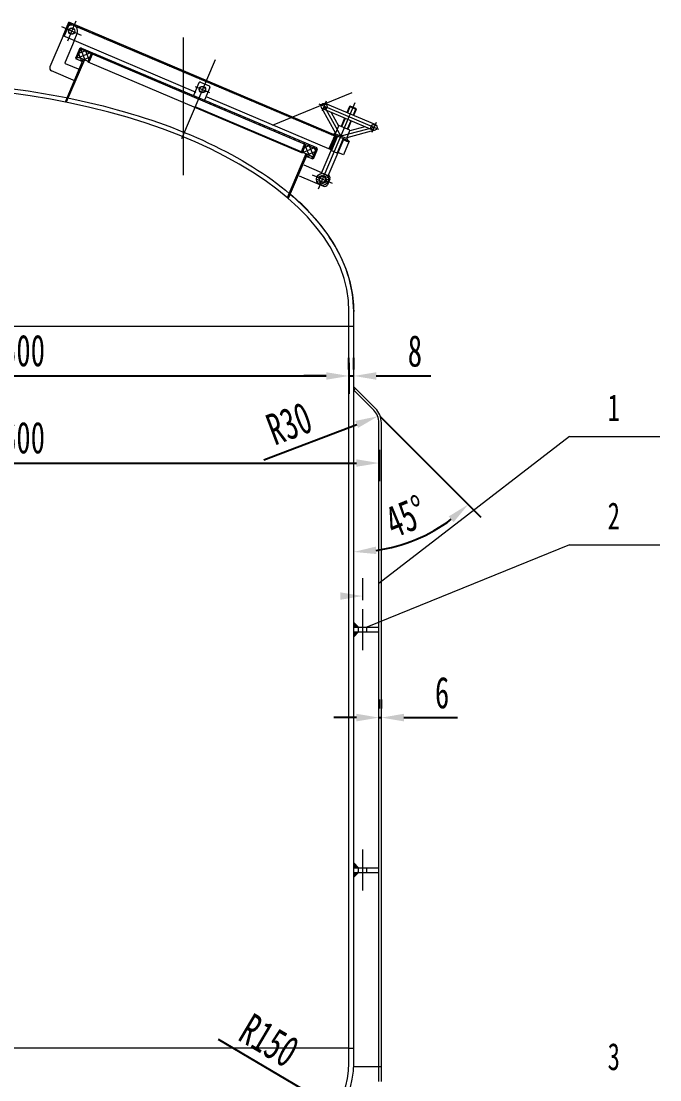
# Model space of a CAD drawing. Header units: millimetres. Extents: x 3545 to 4112, y 673 to 1094.
# Drawn here: x 3660.3 to 3731, y 948.9 to 1066.3 of the extents above; entities that cross this region are included whole.
import ezdxf

# ---------------------------------------------------------------- set-up
doc = ezdxf.new("R2010")
doc.units = ezdxf.units.MM
doc.header["$PDSIZE"] = -5
doc.layers.get('Defpoints').update_dxf_attribs({"lineweight": 18})
doc.layers.add('细线', color=7, linetype='Continuous', lineweight=15)
doc.styles.get("Standard").update_dxf_attribs({"font": 'txt.shx', "width": 0.7, "oblique": 15, "bigfont": 'gbcbig.shx'})
doc.styles.add('标准', font='', dxfattribs={"width": 0.667})
doc.styles.get('标准').set_extended_font_data('仿宋_gb2312')
doc.dimstyles.new('15', dxfattribs={"dimtxt": 3.5, "dimasz": 2.5, "dimexe": 2, "dimexo": 1, "dimgap": 1, "dimtad": 1, "dimdec": 1, "dimlfac": 15, "dimdsep": 46, "dimtxsty": 'Standard', "dimcen": 0.1, "dimdle": 5, "dimadec": 0, "dimazin": 0, "dimtfac": 1, "dimtdec": 1, "dimtmove": 0, "dimatfit": 3, "dimfxl": 0, "dimtolj": 1, "dimarcsym": 0})
doc.dimstyles.new('直径15', dxfattribs={"dimtxt": 3.5, "dimasz": 2.5, "dimexe": 2, "dimexo": 1, "dimgap": 1, "dimtad": 1, "dimdec": 1, "dimlfac": 15, "dimdsep": 46, "dimtxsty": 'Standard', "dimcen": 0.1, "dimdle": 5, "dimadec": 0, "dimazin": 0, "dimtfac": 1, "dimtdec": 1, "dimtmove": 0, "dimatfit": 1, "dimfxl": 0, "dimtolj": 1, "dimarcsym": 0})
pattern_1 = [(45, (3448.65748, 735.396705), (-0.044901281, 0.044901281), []), (135, (3448.65748, 735.396705), (-0.044901281, -0.044901281), [])]
pattern_2 = [(22, (3448.6575, 735.3967), (-0.15858346, 0.39250783), []), (112, (3448.6575, 735.3967), (-0.39250783, -0.15858346), [])]
pattern_3 = [(22, (3448.6575, 735.3967), (-0.15858346, 0.39250783), [])]
pattern_4 = [(112, (3448.65748, 735.3967), (-0.19625392, -0.07929173), [])]
pattern_5 = [(22, (3448.65748, 735.3967), (-0.07929173, 0.19625392), [])]

# ---------------------------------------------------------------- blocks, each defined once
blk = doc.blocks.new('*D60')
at = {"layer": 'Defpoints', "color": 0, "transparency": 16777216}
for p in [(3596.57, 1029.4), (3696.57, 1029.4), (3696.57, 1026.95)]:
    blk.add_point(p, dxfattribs=at)
at = {"layer": '细线', "color": 0, "lineweight": -2, "transparency": 16777216}
for p, q in [((3596.57, 1028.4), (3596.57, 1024.95)), ((3696.57, 1028.4), (3696.57, 1024.95)), ((3599.07, 1026.95), (3694.07, 1026.95))]:
    blk.add_line(p, q, dxfattribs=at)
at = {"layer": '细线', "color": 0, "transparency": 16777216}
for points in [[(3599.07, 1027.36), (3599.07, 1026.53), (3596.57, 1026.95)], [(3694.07, 1027.36), (3694.07, 1026.53), (3696.57, 1026.95)]]:
    blk.add_solid(points, dxfattribs=at)
at = {"layer": '细线', "color": 0, "transparency": 16777216, "insert": (3658.55, 1029.7), "char_height": 3.5, "attachment_point": 5, "style": '标准'}
blk.add_mtext('\\A1;%%C1500', dxfattribs=at)
blk = doc.blocks.new('*D83')
at = {"layer": 'Defpoints', "color": 0, "transparency": 16777216}
for p in [(3593.24, 1019.75), (3699.91, 1019.75), (3699.91, 1017.29)]:
    blk.add_point(p, dxfattribs=at)
at = {"layer": '细线', "color": 0, "lineweight": -2, "transparency": 16777216}
for p, q in [((3593.24, 1018.75), (3593.24, 1015.29)), ((3699.91, 1018.75), (3699.91, 1015.29)), ((3595.74, 1017.29), (3697.41, 1017.29))]:
    blk.add_line(p, q, dxfattribs=at)
at = {"layer": '细线', "color": 0, "transparency": 16777216}
for points in [[(3595.74, 1017.71), (3595.74, 1016.88), (3593.24, 1017.29)], [(3697.41, 1017.71), (3697.41, 1016.88), (3699.91, 1017.29)]]:
    blk.add_solid(points, dxfattribs=at)
at = {"layer": '细线', "color": 0, "transparency": 16777216, "insert": (3658.55, 1020.04), "char_height": 3.5, "attachment_point": 5, "style": '标准'}
blk.add_mtext('\\A1;%%C1600', dxfattribs=at)
blk = doc.blocks.new('*D88')
at = {"layer": 'Defpoints', "color": 0, "transparency": 16777216}
for p in [(3686.57, 950.76), (3695.18, 945.67)]:
    blk.add_point(p, dxfattribs=at)
at = {"layer": '细线', "color": 0, "lineweight": -2, "transparency": 16777216}
blk.add_line((3682.09, 953.42), (3693.03, 946.94), dxfattribs=at)
at = {"layer": '细线', "color": 0, "transparency": 16777216}
blk.add_solid([(3693.24, 947.3), (3692.81, 946.58), (3695.18, 945.67)], dxfattribs=at)
at = {"layer": '细线', "color": 0, "transparency": 16777216, "insert": (3687.74, 953.27), "char_height": 3.5, "attachment_point": 5, "rotation": 329.3657, "style": '标准'}
blk.add_mtext('\\A1;R150', dxfattribs=at)
blk = doc.blocks.new('*D94')
at = {"layer": 'Defpoints', "color": 0, "transparency": 16777216}
for p in [(3699.91, 989.07), (3700.17, 989.07), (3700.17, 989.07)]:
    blk.add_point(p, dxfattribs=at)
at = {"layer": '细线', "color": 0, "lineweight": -2, "transparency": 16777216}
for p, q in [((3699.91, 990.07), (3699.91, 991.07)), ((3700.17, 990.07), (3700.17, 991.07)), ((3697.41, 989.07), (3694.91, 989.07)), ((3699.91, 989.07), (3700.17, 989.07)), ((3702.67, 989.07), (3708.62, 989.07))]:
    blk.add_line(p, q, dxfattribs=at)
at = {"layer": '细线', "color": 0, "transparency": 16777216}
for points in [[(3697.41, 989.49), (3697.41, 988.65), (3699.91, 989.07)], [(3702.67, 989.49), (3702.67, 988.65), (3700.17, 989.07)]]:
    blk.add_solid(points, dxfattribs=at)
at = {"layer": '细线', "color": 0, "transparency": 16777216, "insert": (3706.9, 991.82), "char_height": 3.5, "attachment_point": 5, "style": '标准'}
blk.add_mtext('\\A1;6', dxfattribs=at)
blk = doc.blocks.new('*D99')
at = {"layer": 'Defpoints', "color": 0, "transparency": 16777216}
for p in [(3696.57, 1026.67), (3697.11, 1026.95), (3697.11, 1026.67)]:
    blk.add_point(p, dxfattribs=at)
at = {"layer": '细线', "color": 0, "lineweight": -2, "transparency": 16777216}
for p, q in [((3696.57, 1027.67), (3696.57, 1028.95)), ((3697.11, 1027.67), (3697.11, 1028.95)), ((3694.07, 1026.95), (3691.57, 1026.95)), ((3696.57, 1026.95), (3697.11, 1026.95)), ((3699.61, 1026.95), (3705.66, 1026.95))]:
    blk.add_line(p, q, dxfattribs=at)
at = {"layer": '细线', "color": 0, "transparency": 16777216}
for points in [[(3694.07, 1027.36), (3694.07, 1026.53), (3696.57, 1026.95)], [(3699.61, 1027.36), (3699.61, 1026.53), (3697.11, 1026.95)]]:
    blk.add_solid(points, dxfattribs=at)
at = {"layer": '细线', "color": 0, "transparency": 16777216, "insert": (3703.89, 1029.7), "char_height": 3.5, "attachment_point": 5, "style": '标准'}
blk.add_mtext('\\A1;8', dxfattribs=at)
blk = doc.blocks.new('*D100')
at = {"layer": 'Defpoints', "color": 0, "transparency": 16777216}
for p in [(3699.78, 1022.47), (3697.91, 1021.76)]:
    blk.add_point(p, dxfattribs=at)
at = {"layer": '细线', "color": 0, "lineweight": -2, "transparency": 16777216}
blk.add_line((3687.15, 1017.65), (3697.44, 1021.58), dxfattribs=at)
at = {"layer": '细线', "color": 0, "transparency": 16777216}
blk.add_solid([(3697.29, 1021.97), (3697.59, 1021.19), (3699.78, 1022.47)], dxfattribs=at)
at = {"layer": '细线', "color": 0, "transparency": 16777216, "insert": (3689.96, 1021.67), "char_height": 3.5, "attachment_point": 5, "rotation": 20.8969, "style": '标准'}
blk.add_mtext('\\A1;R30', dxfattribs=at)
blk = doc.blocks.new('*D101')
at = {"layer": 'Defpoints', "color": 0, "transparency": 16777216}
for p in [(3697.11, 1032.03), (3697.11, 1025.38), (3699.32, 1023.17), (3701.75, 1008.05), (3697.11, 950.76)]:
    blk.add_point(p, dxfattribs=at)
at = {"layer": '细线', "color": 0, "lineweight": -2, "transparency": 16777216}
blk.add_line((3700.03, 1022.46), (3711.21, 1011.28), dxfattribs=at)
blk.add_arc((3697.11, 1025.38), 17.94, 277.9896, 307.0104, dxfattribs=at)
at = {"layer": '细线', "color": 0, "transparency": 16777216}
for points in [[(3707.63, 1011.37), (3708.18, 1010.74), (3709.79, 1012.7)], [(3699.63, 1007.2), (3699.57, 1008.03), (3697.11, 1007.44)]]:
    blk.add_solid(points, dxfattribs=at)
at = {"layer": '细线', "color": 0, "transparency": 16777216, "insert": (3702.92, 1011.35), "char_height": 3.5, "attachment_point": 5, "rotation": 22.5, "style": '标准'}
blk.add_mtext('\\A1;45°', dxfattribs=at)

msp = doc.modelspace()

# ---------------------------------------------------------------- hatches: boundary and pattern name
at = {"layer": '细线'}
h = msp.add_hatch(dxfattribs=at)
h.set_pattern_fill('ANSI31', color=256, scale=0.066667, angle=337, style=0)
h.set_pattern_definition(pattern_5)
h.paths.add_polyline_path([(3680.9026, 1059.6668), (3695.1397, 1053.6234), (3695.0876, 1053.5007), (3680.8505, 1059.544)], flags=0)
h.paths.add_polyline_path([(3666.1745, 1065.9185), (3680.9026, 1059.6668), (3680.8505, 1059.544), (3666.1224, 1065.7957)], flags=0)
h.paths.add_polyline_path([(3695.9988, 1053.2588), (3696.6125, 1052.9983), (3696.5604, 1052.8755), (3695.9467, 1053.136)], flags=0)
h.paths.add_polyline_path([(3694.9649, 1053.5528), (3695.0876, 1053.5007), (3694.4885, 1052.0893), (3694.3657, 1052.1414)], flags=0)
h.paths.add_polyline_path([(3665.6835, 1066.1268), (3666.1745, 1065.9185), (3666.1224, 1065.7957), (3665.6314, 1066.0041)], flags=0)
edge = h.paths.add_edge_path(flags=0)
edge.add_line((3665.5608, 1066.1789), (3665.6835, 1066.1268))
edge.add_line((3665.6835, 1066.1268), (3665.5273, 1065.7586))
edge.add_arc((3665.8619, 1065.1821), 0.6667, 120.130099, 156.999997, ccw=False)
edge.add_line((3665.2482, 1065.4425), (3665.5608, 1066.1789))
edge = h.paths.add_edge_path(flags=0)
edge.add_line((3665.5273, 1065.7586), (3665.371, 1065.3904))
edge.add_line((3665.371, 1065.3904), (3665.2482, 1065.4425))
edge.add_arc((3665.8619, 1065.1821), 0.6667, 120.130099, 156.999997)
h.paths.add_polyline_path([(3665.2482, 1065.4425), (3665.371, 1065.3904), (3665.0323, 1064.5927), (3664.9096, 1064.6448)], flags=0)
h = msp.add_hatch(dxfattribs=at)
h.set_pattern_fill('ANSI31', color=256, scale=0.133333, angle=67, style=0)
h.set_pattern_definition([(112, (3448.6575, 735.3967), (-0.39250783, -0.15858346), [])])
edge = h.paths.add_edge_path(flags=0)
edge.add_line((3679.9595, 1057.7863), (3666.9497, 1063.3086))
edge.add_arc((3666.8846, 1063.1552), 0.1667, 67, 157)
edge.add_line((3666.7311, 1063.2203), (3666.1971, 1061.9623))
edge.add_line((3666.1971, 1061.9623), (3666.3199, 1061.9102))
edge.add_line((3666.3199, 1061.9102), (3666.8539, 1063.1682))
edge.add_arc((3666.8846, 1063.1552), 0.0333, 67, 157, ccw=False)
edge.add_line((3666.8976, 1063.1859), (3679.9074, 1057.6635))
edge.add_line((3679.9074, 1057.6635), (3679.9595, 1057.7863))
edge = h.paths.add_edge_path(flags=0)
edge.add_line((3692.9693, 1052.2639), (3679.9595, 1057.7863))
edge.add_line((3679.9595, 1057.7863), (3679.9074, 1057.6635))
edge.add_line((3679.9074, 1057.6635), (3692.9172, 1052.1412))
edge.add_arc((3692.9042, 1052.1105), 0.0333, -23, 67, ccw=False)
edge.add_line((3692.9349, 1052.0975), (3692.479, 1051.0236))
edge.add_line((3692.479, 1051.0236), (3692.6017, 1050.9715))
edge.add_line((3692.6017, 1050.9715), (3693.0576, 1052.0454))
edge.add_arc((3692.9042, 1052.1105), 0.1667, 337, 427)
h = msp.add_hatch(dxfattribs=at)
h.set_pattern_fill('ANSI37', color=256, scale=0.133333, angle=337, style=0)
h.set_pattern_definition(pattern_2)
edge = h.paths.add_edge_path(flags=0)
edge.add_arc((3666.8846, 1063.1552), 0.0333, 67, 157)
edge.add_line((3666.8539, 1063.1682), (3666.4762, 1062.2784))
edge.add_line((3666.4762, 1062.2784), (3666.9011, 1062.1704))
edge.add_line((3666.9011, 1062.1704), (3667.6682, 1061.8448))
edge.add_line((3667.6682, 1061.8448), (3668.0329, 1062.704))
edge.add_line((3668.0329, 1062.704), (3666.8976, 1063.1859))
h = msp.add_hatch(dxfattribs=at)
h.set_pattern_fill('ANSI31', color=256, scale=0.066667, angle=67, style=0)
h.set_pattern_definition(pattern_4)
h.paths.add_polyline_path([(3668.1556, 1062.6519), (3668.0329, 1062.704), (3667.6421, 1061.7835), (3667.7649, 1061.7314)], flags=0)
h = msp.add_hatch(dxfattribs=at)
h.set_pattern_fill('ANSI31', color=256, scale=0.133333, angle=337, style=0)
h.set_pattern_definition(pattern_3)
h.paths.add_polyline_path([(3667.2693, 1062.0141), (3666.9011, 1062.1704), (3666.823, 1061.9863), (3667.0684, 1061.8821), (3665.8441, 1058.9979), (3665.9669, 1058.9458)], flags=0)
h = msp.add_hatch(dxfattribs=at)
h.set_pattern_fill('ANSI31', color=256, scale=0.066667, angle=67, style=0)
h.set_pattern_definition(pattern_4)
h.paths.add_polyline_path([(3691.7819, 1052.6231), (3691.6592, 1052.6752), (3691.2684, 1051.7547), (3691.3912, 1051.7026)], flags=0)
h = msp.add_hatch(dxfattribs=at)
h.set_pattern_fill('ANSI37', color=256, scale=0.133333, angle=337, style=0)
h.set_pattern_definition(pattern_2)
edge = h.paths.add_edge_path(flags=0)
edge.add_line((3691.7819, 1052.6231), (3692.9172, 1052.1412))
edge.add_arc((3692.9042, 1052.1105), 0.0333, -23, 67, ccw=False)
edge.add_line((3692.9349, 1052.0975), (3692.5571, 1051.2077))
edge.add_line((3692.5571, 1051.2077), (3692.1843, 1051.4383))
edge.add_line((3692.1843, 1051.4383), (3691.4172, 1051.764))
edge.add_line((3691.4172, 1051.764), (3691.7819, 1052.6231))
h = msp.add_hatch(dxfattribs=at)
h.set_pattern_fill('ANSI31', color=256, scale=0.133333, angle=337, style=0)
h.set_pattern_definition(pattern_3)
h.paths.add_polyline_path([(3691.8607, 1051.3584), (3692.1062, 1051.2542), (3692.1843, 1051.4383), (3691.8161, 1051.5946), (3690.5137, 1048.5263), (3690.6364, 1048.4742)], flags=0)
h = msp.add_hatch(dxfattribs=at)
h.set_pattern_fill('ANSI31', color=256, scale=0.066667, angle=337, style=0)
h.set_pattern_definition(pattern_5)
edge = h.paths.add_edge_path(flags=0)
edge.add_line((3693.7877, 1049.0733), (3693.9114, 1049.3648))
edge.add_arc((3693.6509, 1048.7512), 0.6667, 336.999997, 426.999996)
edge.add_line((3694.2646, 1048.4907), (3693.9731, 1048.6144))
edge.add_arc((3693.6509, 1048.7512), 0.35, -23.000003, 66.999996, ccw=False)
edge = h.paths.add_edge_path(flags=0)
edge.add_line((3693.9114, 1049.3648), (3693.7877, 1049.0733))
edge.add_arc((3693.6509, 1048.7512), 0.35, 66.999997, 156.999996, ccw=False)
edge.add_line((3693.3288, 1048.8879), (3693.0373, 1049.0117))
edge.add_arc((3693.6509, 1048.7512), 0.6667, 66.999997, 156.999996)
edge = h.paths.add_edge_path(flags=0)
edge.add_line((3693.5142, 1048.429), (3693.3904, 1048.1375))
edge.add_arc((3693.6509, 1048.7512), 0.6667, 156.999997, 246.999996)
edge.add_line((3693.0373, 1049.0117), (3693.3288, 1048.8879))
edge.add_arc((3693.6509, 1048.7512), 0.35, 156.999997, 246.999996, ccw=False)
edge = h.paths.add_edge_path(flags=0)
edge.add_line((3693.9731, 1048.6144), (3694.2646, 1048.4907))
edge.add_arc((3693.6509, 1048.7512), 0.6667, 246.999997, 336.999996)
edge.add_line((3693.3904, 1048.1375), (3693.5142, 1048.429))
edge.add_arc((3693.6509, 1048.7512), 0.35, 246.999997, 336.999996, ccw=False)
msp.add_hatch(color=256, dxfattribs=at).paths.add_polyline_path([(3695.6069, 1002.9617), (3695.6069, 1002.1284), (3698.1069, 1002.545)], flags=0)
h = msp.add_hatch(dxfattribs=at)
h.set_pattern_fill('ANSI37', color=256, scale=0.02, style=0)
h.set_pattern_definition(pattern_1)
h.paths.add_polyline_path([(3697.6403, 999.0946), (3697.1069, 999.0946), (3697.1069, 999.628)], flags=0)
h = msp.add_hatch(dxfattribs=at)
h.set_pattern_fill('ANSI37', color=256, scale=0.02, style=0)
h.set_pattern_definition(pattern_1)
h.paths.add_polyline_path([(3697.1069, 998.028), (3697.6403, 998.5613), (3697.1069, 998.5613)], flags=0)
h = msp.add_hatch(dxfattribs=at)
h.set_pattern_fill('ANSI37', color=256, scale=0.02, style=0)
h.set_pattern_definition(pattern_1)
h.paths.add_polyline_path([(3697.6403, 972.428), (3697.1069, 972.428), (3697.1069, 972.9613)], flags=0)
h = msp.add_hatch(dxfattribs=at)
h.set_pattern_fill('ANSI37', color=256, scale=0.02, style=0)
h.set_pattern_definition(pattern_1)
h.paths.add_polyline_path([(3697.1069, 971.3613), (3697.6403, 971.8946), (3697.1069, 971.8946)], flags=0)

# ---------------------------------------------------------------- linework, layer by layer
for p, q in [((3664.9096, 1064.6448), (3665.5608, 1066.1789)), ((3665.0323, 1064.5927), (3665.6835, 1066.1268)), ((3666.3308, 1066.2867), (3665.393, 1064.0774)), ((3696.6125, 1052.9983), (3665.5608, 1066.1789)), ((3695.2103, 1053.4486), (3665.6314, 1066.0041)), ((3664.9096, 1064.6448), (3663.4509, 1061.2082)), ((3666.9665, 1064.7132), (3664.7573, 1065.6509)), ((3679.6377, 1058.3931), (3664.9096, 1064.6448)), ((3666.1369, 1064.1238), (3666.4756, 1064.9216)), ((3666.1369, 1064.1238), (3665.121, 1061.7305)), ((3678.2403, 1049.227), (3678.2403, 1064.4711)), ((3666.7311, 1063.2203), (3666.2753, 1062.1464)), ((3666.8539, 1063.1682), (3666.398, 1062.0943)), ((3666.8976, 1063.1859), (3692.9172, 1052.1412)), ((3666.9497, 1063.3086), (3692.9693, 1052.2639)), ((3668.0329, 1062.704), (3667.6421, 1061.7835)), ((3668.1556, 1062.6519), (3667.7649, 1061.7314)), ((3667.0684, 1061.8821), (3665.1297, 1057.3147)), ((3666.7872, 1060.8784), (3665.1917, 1061.5557)), ((3667.2693, 1062.0141), (3665.2632, 1057.288)), ((3666.2753, 1062.1464), (3667.0424, 1061.8208)), ((3666.4762, 1062.2784), (3666.9011, 1062.1704)), ((3666.9011, 1062.1704), (3666.823, 1061.9863)), ((3666.823, 1061.9863), (3667.0684, 1061.8821)), ((3666.9011, 1062.1704), (3667.6682, 1061.8448)), ((3667.6421, 1061.7835), (3691.3912, 1051.7026)), ((3681.7426, 1061.9869), (3678.0319, 1053.2451)), ((3666.2662, 1059.651), (3663.6275, 1060.7711)), ((3679.9449, 1059.4582), (3679.3458, 1058.0467)), ((3679.5524, 1059.0454), (3681.148, 1058.3681)), ((3680.1198, 1059.5288), (3681.1016, 1059.112)), ((3681.1723, 1058.9372), (3680.5732, 1057.5258)), ((3694.6112, 1052.0372), (3680.865, 1057.8721)), ((3696.8955, 1058.3279), (3688.0674, 1054.7068)), ((3692.1843, 1051.4383), (3679.5427, 1056.8044)), ((3697.2457, 1057.2198), (3693.1821, 1047.6466)), ((3699.9083, 1054.279), (3693.2806, 1057.0923)), ((3693.5417, 1056.6956), (3695.1067, 1053.8869)), ((3694.0674, 1057.4101), (3693.5985, 1056.3055)), ((3699.2257, 1054.2066), (3693.7027, 1056.551)), ((3693.8329, 1056.8578), (3695.6827, 1053.5378)), ((3699.4862, 1054.8203), (3693.9632, 1057.1647)), ((3696.643, 1056.8238), (3696.3565, 1056.1488)), ((3696.7304, 1056.8591), (3696.4178, 1056.1227)), ((3696.7304, 1056.8591), (3696.643, 1056.8238)), ((3697.3794, 1056.5112), (3696.643, 1056.8238)), ((3697.3441, 1056.5986), (3696.7304, 1056.8591)), ((3697.3441, 1056.5986), (3697.0315, 1055.8622)), ((3697.3794, 1056.5112), (3697.0929, 1055.8362)), ((3697.3794, 1056.5112), (3697.3441, 1056.5986)), ((3694.597, 1056.1714), (3695.4367, 1054.6643)), ((3696.096, 1055.5351), (3695.7053, 1054.6146)), ((3696.1574, 1055.509), (3695.7666, 1054.5885)), ((3696.771, 1055.2486), (3696.3803, 1054.3281)), ((3695.4598, 1054.7188), (3695.0691, 1053.7983)), ((3696.6871, 1054.1978), (3695.4598, 1054.7188)), ((3699.356, 1054.5134), (3695.6827, 1053.5378)), ((3696.6871, 1054.1978), (3696.2964, 1053.2773)), ((3699.4415, 1054.1913), (3696.334, 1053.3659)), ((3696.8324, 1055.2225), (3696.4417, 1054.302)), ((3698.3314, 1054.5862), (3696.664, 1054.1433)), ((3699.5904, 1055.0657), (3699.1215, 1053.9611)), ((3695.2624, 1053.5714), (3693.4911, 1049.3984)), ((3695.9988, 1053.2588), (3694.2275, 1049.0858)), ((3694.9649, 1053.5528), (3694.3657, 1052.1414)), ((3695.1397, 1053.6234), (3694.4885, 1052.0893)), ((3695.3238, 1053.5453), (3694.6465, 1051.9498)), ((3694.9463, 1053.8504), (3694.8942, 1053.7276)), ((3696.4191, 1053.2252), (3694.9463, 1053.8504)), ((3695.9375, 1053.2848), (3695.2602, 1051.6893)), ((3696.5604, 1052.8755), (3695.9467, 1053.136)), ((3696.6125, 1052.9983), (3695.9613, 1051.4641)), ((3696.4191, 1053.2252), (3696.367, 1053.1025)), ((3691.6592, 1052.6752), (3691.2684, 1051.7547)), ((3691.7819, 1052.6231), (3691.3912, 1051.7026)), ((3692.9349, 1052.0975), (3692.479, 1051.0236)), ((3693.0576, 1052.0454), (3692.6017, 1050.9715)), ((3694.5852, 1051.9758), (3695.3216, 1051.6632)), ((3695.9613, 1051.4641), (3695.3476, 1051.7246)), ((3691.8161, 1051.5946), (3689.7435, 1046.7118)), ((3691.8607, 1051.3584), (3689.8496, 1046.6205)), ((3692.6017, 1050.9715), (3691.8346, 1051.2971)), ((3692.1062, 1051.2542), (3691.8607, 1051.3584)), ((3692.1843, 1051.4383), (3692.1062, 1051.2542)), ((3692.5571, 1051.2077), (3692.1843, 1051.4383)), ((3691.5795, 1050.3547), (3693.5432, 1049.5211)), ((3691.0585, 1049.1274), (3693.7586, 1047.9812)), ((3694.7555, 1048.2823), (3692.5463, 1049.22)), ((3694.4562, 1048.7715), (3694.1957, 1048.1578)), ((3696.5736, 1032.428), (3696.5736, 1034.0946)), ((3697.1069, 950.7613), (3697.1077, 1034.0949)), ((3697.1069, 1032.428), (3596.0403, 1032.428)), ((3696.5736, 1032.428), (3596.5736, 1032.428)), ((3696.5736, 950.7613), (3696.5736, 1032.428)), ((3699.5097, 1023.3585), (3697.1069, 1025.7613)), ((3697.1069, 1025.3842), (3697.2955, 1025.5727)), ((3699.3212, 1023.17), (3697.1069, 1025.3842)), ((3699.9069, 948.7198), (3699.9069, 1021.7558)), ((3700.1736, 948.7198), (3700.1736, 1021.7558)), ((3721.0211, 1020.2237), (3706.6314, 1009.1348)), ((3721.0211, 1020.2237), (3731.0211, 1020.2237)), ((3706.6314, 1009.1348), (3699.9069, 1003.9528)), ((3721.0211, 1008.2237), (3698.5736, 999.0946)), ((3721.0211, 1008.2237), (3731.0211, 1008.2237)), ((3698.1069, 1002.0946), (3698.1069, 1004.545)), ((3698.1069, 996.5613), (3698.1069, 1001.0946)), ((3697.6403, 999.0946), (3697.1069, 999.628)), ((3697.1069, 999.0946), (3699.9069, 999.0946)), ((3697.6403, 998.5613), (3697.6403, 999.0946)), ((3698.5736, 998.5613), (3698.5736, 999.0946)), ((3697.1069, 998.5613), (3699.9069, 998.5613)), ((3697.6403, 998.5613), (3697.1069, 998.028)), ((3698.1069, 969.8946), (3698.1069, 974.428)), ((3697.6403, 972.428), (3697.1069, 972.9613)), ((3697.1069, 972.428), (3699.9069, 972.428)), ((3697.6403, 971.8946), (3697.6403, 972.428)), ((3698.5736, 971.8946), (3698.5736, 972.428)), ((3697.1069, 971.8946), (3699.9069, 971.8946)), ((3697.6403, 971.8946), (3697.1069, 971.3613)), ((3696.5736, 952.428), (3596.5736, 952.428)), ((3696.5736, 952.428), (3697.1069, 952.428)), ((3697.1003, 950.3864), (3700.1736, 950.3864))]:
    msp.add_line(p, q, dxfattribs=at)
for centre, radius in [((3665.8619, 1065.1821), 0.35), ((3665.8619, 1065.1821), 0.3333), ((3680.3502, 1058.7068), 0.35), ((3680.3502, 1058.7068), 0.3333), ((3693.8329, 1056.8578), 0.3333), ((3699.356, 1054.5134), 0.3333), ((3693.6509, 1048.7512), 0.6667), ((3693.6509, 1048.7512), 0.35), ((3693.6509, 1048.7512), 0.3333)]:
    msp.add_circle(centre, radius, dxfattribs=at)
for centre, radius, start, end in [((3665.8619, 1065.1821), 0.6667, 336.999997, 156.999997), ((3666.8846, 1063.1552), 0.1667, 67, 157), ((3666.8846, 1063.1552), 0.0333, 67, 157), ((3663.7577, 1061.078), 0.3333, 156.999997, 246.999997), ((3665.2438, 1061.6784), 0.1333, 156.999997, 246.999997), ((3680.0677, 1059.4061), 0.1333, 67, 157), ((3681.0495, 1058.9893), 0.1333, 337, 67), ((3692.9042, 1052.1105), 0.0333, 337, 67), ((3692.9042, 1052.1105), 0.1667, 337, 67), ((3694.1494, 1048.9017), 0.3333, 336.999997, 66.999997), ((3693.8889, 1048.288), 0.3333, 246.999997, 336.999997), ((3697.9069, 1021.7558), 2, 360, 45), ((3697.9069, 1021.7558), 2.2667, 360, 45), ((3686.5736, 950.7613), 10, 283.281466, 0), ((3686.5736, 950.7613), 10.5333, 283.281466, 360)]:
    msp.add_arc(centre, radius, start, end, dxfattribs=at)
msp.add_ellipse((3646.5736, 1034.0682), major_axis=(-50, -0.0264), ratio=0.50052882, start_param=3.14159265, end_param=4.65743033, dxfattribs=at)
for points, knots in [([(3649.3218, 1059.5891), (3651.8035, 1059.5201), (3654.2753, 1059.3588), (3661.3795, 1058.6239), (3665.9123, 1057.8064), (3674.3477, 1055.5648), (3678.2494, 1054.141), (3685.1151, 1050.7933), (3688.0786, 1048.87), (3692.8316, 1044.6592), (3694.6217, 1042.3706), (3696.6364, 1038.0636), (3697.0993, 1036.0811), (3697.1067, 1034.0966)], [4.76681819, 4.76681819, 4.76681819, 4.76681819, 4.91515383, 4.91515383, 5.19959027, 5.19959027, 5.4840267, 5.4840267, 5.76846313, 5.76846313, 6.05289957, 6.05289957, 6.281072, 6.281072, 6.281072, 6.281072]), ([(3697.1077, 1034.0949), (3697.107, 1035.4961), (3696.8799, 1036.8969), (3695.9842, 1039.6506), (3695.3162, 1041.0034), (3693.3148, 1044.0008), (3691.8451, 1045.6178), (3690.0685, 1047.1363)], [3.141592654, 3.141592654, 3.141592654, 3.141592654, 3.302687335, 3.302687335, 3.463782016, 3.463782016, 3.671018715, 3.671018715, 3.671018715, 3.671018715])]:
    msp.add_open_spline(points, degree=3, knots=knots, dxfattribs=at)

# ---------------------------------------------------------------- texts
at = {"layer": '细线', "char_height": 3, "attachment_point": 8, "line_spacing_factor": 1.15057, "style": '标准'}
for s, insert, width in [('{\\T1.1;1}', (3725.9901, 1021.9371), 2.388059), ('{\\T1.1;2}', (3725.9901, 1009.9371), 2.388059), ('{\\T1.1;3}', (3725.9901, 949.9371), 7.164177)]:
    msp.add_mtext(s, dxfattribs=dict(at, insert=insert, width=width))

# ---------------------------------------------------------------- dimensions: what is measured, and where the dimension line sits
at = {"layer": '细线', "color": 3}
for base, p1, p2, picture, middle in [((3696.5736, 1026.9458), (3596.5736, 1029.3975), (3696.5736, 1029.3975), '*D60', (3658.5468, 1026.9458)), ((3699.9069, 1017.2944), (3593.2403, 1019.746), (3699.9069, 1019.746), '*D83', (3658.5468, 1017.2944))]:
    dim = msp.add_linear_dim(base=base, p1=p1, p2=p2, dimstyle='直径15', override={"dimpost": '%%C<>', "dimtxsty": '标准', "dimsah": 1, "dimtzin": 8}, dxfattribs=at)
    dim.commit()
    dim.dimension.update_dxf_attribs({"geometry": picture, "text_midpoint": middle, "dimtype": 160})
dim = msp.add_linear_dim(base=(3697.1069, 1026.9458), p1=(3696.5736, 1026.6716), p2=(3697.1069, 1026.6716), dimstyle='15', override={"dimtxsty": '标准', "dimsah": 1, "dimtzin": 8}, dxfattribs=at)
dim.commit()
dim.dimension.update_dxf_attribs({"geometry": '*D99', "text_midpoint": (3703.8851, 1029.6958)})
dim = msp.add_angular_dim_2l(base=(3701.7508, 1008.0529), line1=((3697.1069, 950.7613), (3697.1069, 1032.028)), line2=((3699.3212, 1023.17), (3697.1069, 1025.3842)), dimstyle='15', override={"dimtad": 1, "dimtih": 0, "dimtoh": 0, "dimtxsty": '标准', "dimsah": 1, "dimtdec": 0, "dimtzin": 8}, dxfattribs=at)
dim.commit()
dim.dimension.update_dxf_attribs({"geometry": '*D101', "text_midpoint": (3702.9209, 1011.348)})
for center, mpoint, override, picture, middle in [((3697.9069, 1021.7558), (3699.7754, 1022.4691), {"dimpost": 'R<>', "dimtxsty": '标准', "dimsah": 1, "dimtzin": 8}, '*D100', (3690.9439, 1019.0973)), ((3686.5736, 950.7613), (3695.178, 945.6657), {"dimtxsty": '标准', "dimsah": 1}, '*D88', (3686.3413, 950.8988))]:
    dim = msp.add_radius_dim(center=center, mpoint=mpoint, dimstyle='15', override=override, dxfattribs=at)
    dim.commit()
    dim.dimension.update_dxf_attribs({"geometry": picture, "text_midpoint": middle, "dimtype": 164})
dim = msp.add_linear_dim(base=(3700.1736, 989.0686), p1=(3699.9069, 989.0686), p2=(3700.1736, 989.0686), text='6', dimstyle='15', override={"dimtxsty": '标准', "dimsah": 1}, dxfattribs=at)
dim.commit()
dim.dimension.update_dxf_attribs({"geometry": '*D94', "text_midpoint": (3706.8962, 991.8186)})

doc.saveas('drawing.dxf')
